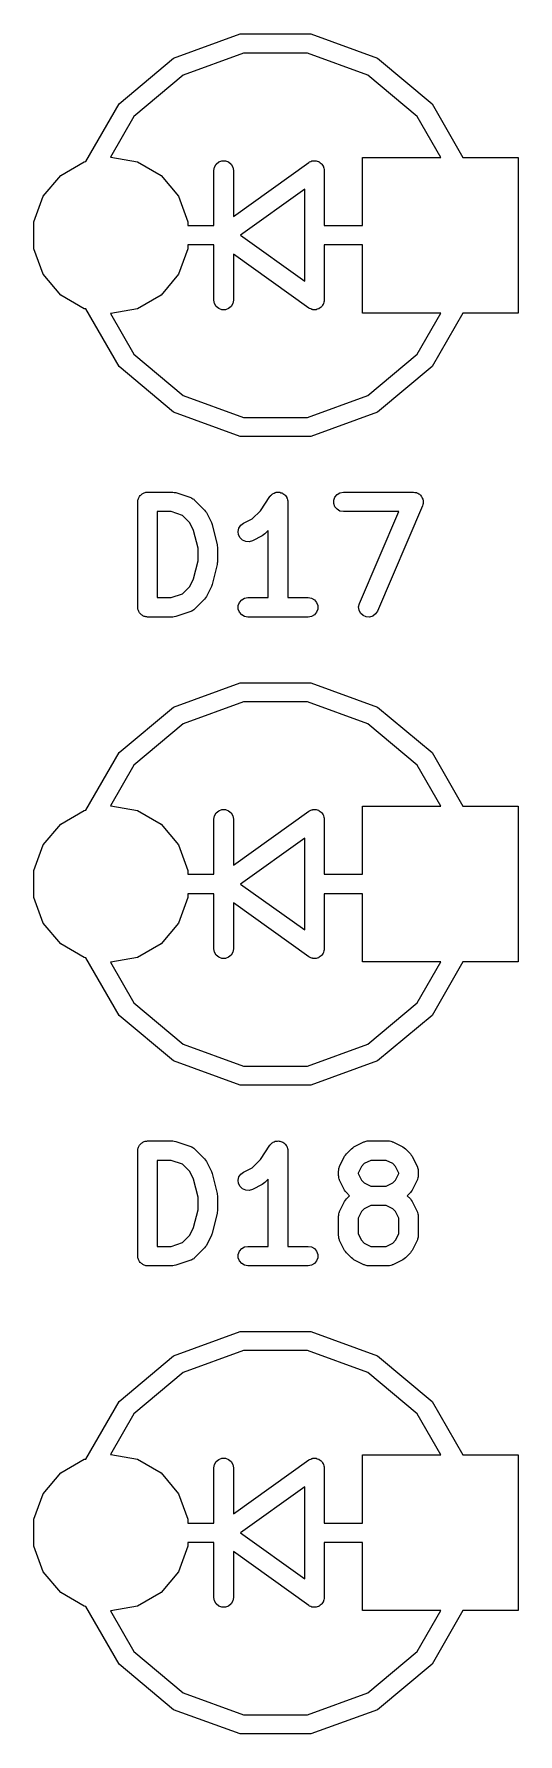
# Model space of a CAD drawing. Extents: x 59 to 126, y -132 to -24.
# Drawn here: x 103.14 to 106.87, y -37.55 to -24.45 of the extents above; entities that cross this region are included whole.
import ezdxf

# ---------------------------------------------------------------- set-up
doc = ezdxf.new("R2010")
doc.units = 0
doc.header["$MEASUREMENT"] = 0
doc.layers.add('BLACK', color=7, linetype='CONTINUOUS')

msp = doc.modelspace()

# ---------------------------------------------------------------- linework, layer by layer
at = {"layer": 'Black'}
for p, q in [((104.212, -24.636), (104.727, -24.4489)), ((104.727, -24.4489), (105.273, -24.4489)), ((105.273, -24.4489), (105.787, -24.636)), ((104.753, -24.5966), (104.287, -24.7659)), ((105.247, -24.5966), (104.753, -24.5966)), ((105.712, -24.7659), (105.247, -24.5966)), ((103.793, -24.9876), (104.212, -24.636)), ((105.787, -24.636), (106.207, -24.9876)), ((104.287, -24.7659), (103.908, -25.084)), ((106.092, -25.084), (105.712, -24.7659)), ((103.537, -25.4317), (103.793, -24.9876)), ((106.207, -24.9876), (106.445, -25.4)), ((103.908, -25.084), (103.727, -25.3982)), ((106.274, -25.4), (106.092, -25.084)), ((103.727, -25.3982), (103.73, -25.3977)), ((103.73, -25.3977), (103.936, -25.434)), ((105.67, -25.925), (105.67, -25.4)), ((105.67, -25.4), (106.274, -25.4)), ((106.445, -25.4), (106.87, -25.4)), ((106.87, -25.4), (106.87, -26.6)), ((103.208, -25.6989), (103.343, -25.5386)), ((103.343, -25.5386), (103.524, -25.434)), ((103.524, -25.434), (103.537, -25.4317)), ((103.936, -25.434), (104.117, -25.5386)), ((104.117, -25.5386), (104.252, -25.6989)), ((104.525, -25.5), (104.53, -25.4743)), ((104.525, -25.925), (104.525, -25.5)), ((104.53, -25.4743), (104.543, -25.4518)), ((104.543, -25.4518), (104.562, -25.435)), ((104.562, -25.435), (104.587, -25.4261)), ((104.587, -25.4261), (104.613, -25.4261)), ((104.613, -25.4261), (104.637, -25.435)), ((104.637, -25.435), (104.657, -25.4518)), ((104.657, -25.4518), (104.67, -25.4743)), ((104.67, -25.4743), (104.675, -25.5)), ((104.675, -25.8543), (105.256, -25.439)), ((104.675, -25.5), (104.675, -25.8543)), ((105.256, -25.439), (105.26, -25.4374)), ((105.26, -25.4374), (105.262, -25.435)), ((105.262, -25.435), (105.271, -25.4318)), ((105.271, -25.4318), (105.28, -25.4277)), ((105.28, -25.4277), (105.284, -25.4274)), ((105.284, -25.4274), (105.287, -25.4261)), ((105.287, -25.4261), (105.296, -25.4261)), ((105.296, -25.4261), (105.306, -25.4252)), ((105.306, -25.4252), (105.309, -25.4261)), ((105.309, -25.4261), (105.313, -25.4261)), ((105.313, -25.4261), (105.322, -25.4294)), ((105.322, -25.4294), (105.331, -25.4317)), ((105.331, -25.4317), (105.334, -25.4338)), ((105.334, -25.4338), (105.337, -25.435)), ((105.337, -25.435), (105.345, -25.4411)), ((105.345, -25.4411), (105.353, -25.4465)), ((105.353, -25.4465), (105.355, -25.4494)), ((105.355, -25.4494), (105.357, -25.4518)), ((105.357, -25.4518), (105.362, -25.46)), ((105.362, -25.46), (105.368, -25.4677)), ((105.368, -25.4677), (105.369, -25.4712)), ((105.369, -25.4712), (105.37, -25.4743)), ((105.37, -25.4743), (105.372, -25.4837)), ((105.372, -25.4837), (105.375, -25.4928)), ((105.375, -25.4928), (105.374, -25.4964)), ((105.374, -25.4964), (105.375, -25.5)), ((105.375, -25.5), (105.375, -25.925)), ((105.225, -25.6457), (104.729, -26)), ((105.225, -26.3543), (105.225, -25.6457)), ((103.137, -25.8954), (103.208, -25.6989)), ((104.252, -25.6989), (104.323, -25.8954)), ((103.137, -26.1046), (103.137, -25.8954)), ((104.323, -25.8954), (104.323, -25.925)), ((104.323, -25.925), (104.525, -25.925)), ((105.375, -25.925), (105.67, -25.925)), ((104.729, -26), (105.225, -26.3543)), ((103.208, -26.3011), (103.137, -26.1046)), ((104.323, -26.1046), (104.252, -26.3011)), ((104.323, -26.075), (104.323, -26.1046)), ((104.525, -26.075), (104.323, -26.075)), ((104.525, -26.5), (104.525, -26.075)), ((105.256, -26.561), (104.675, -26.1457)), ((104.675, -26.1457), (104.675, -26.5)), ((105.67, -26.075), (105.375, -26.075)), ((105.375, -26.075), (105.375, -26.5)), ((105.67, -26.6), (105.67, -26.075)), ((103.343, -26.4614), (103.208, -26.3011)), ((104.252, -26.3011), (104.117, -26.4614)), ((103.524, -26.566), (103.343, -26.4614)), ((104.117, -26.4614), (103.936, -26.566)), ((103.537, -26.5683), (103.524, -26.566)), ((103.793, -27.0124), (103.537, -26.5683)), ((103.936, -26.566), (103.73, -26.6023)), ((104.53, -26.5257), (104.525, -26.5)), ((104.543, -26.5482), (104.53, -26.5257)), ((104.562, -26.565), (104.543, -26.5482)), ((104.587, -26.5739), (104.562, -26.565)), ((104.613, -26.5739), (104.587, -26.5739)), ((104.637, -26.565), (104.613, -26.5739)), ((104.657, -26.5482), (104.637, -26.565)), ((104.67, -26.5257), (104.657, -26.5482)), ((104.675, -26.5), (104.67, -26.5257)), ((105.26, -26.5626), (105.256, -26.561)), ((105.262, -26.565), (105.26, -26.5626)), ((105.271, -26.5682), (105.262, -26.565)), ((105.28, -26.5723), (105.271, -26.5682)), ((105.284, -26.5726), (105.28, -26.5723)), ((105.287, -26.5739), (105.284, -26.5726)), ((105.296, -26.5739), (105.287, -26.5739)), ((105.306, -26.5748), (105.296, -26.5739)), ((105.309, -26.5739), (105.306, -26.5748)), ((105.313, -26.5739), (105.309, -26.5739)), ((105.322, -26.5706), (105.313, -26.5739)), ((105.331, -26.5683), (105.322, -26.5706)), ((105.334, -26.5662), (105.331, -26.5683)), ((105.337, -26.565), (105.334, -26.5662)), ((105.345, -26.5589), (105.337, -26.565)), ((105.353, -26.5535), (105.345, -26.5589)), ((105.355, -26.5506), (105.353, -26.5535)), ((105.357, -26.5482), (105.355, -26.5506)), ((105.362, -26.54), (105.357, -26.5482)), ((105.368, -26.5323), (105.362, -26.54)), ((105.369, -26.5288), (105.368, -26.5323)), ((105.37, -26.5257), (105.369, -26.5288)), ((105.372, -26.5163), (105.37, -26.5257)), ((105.375, -26.5072), (105.372, -26.5163)), ((105.375, -26.5), (105.374, -26.5036)), ((105.374, -26.5036), (105.375, -26.5072)), ((103.73, -26.6023), (103.727, -26.6018)), ((103.727, -26.6018), (103.908, -26.916)), ((106.274, -26.6), (105.67, -26.6)), ((106.092, -26.916), (106.274, -26.6)), ((106.445, -26.6), (106.207, -27.0124)), ((106.87, -26.6), (106.445, -26.6)), ((103.908, -26.916), (104.287, -27.2341)), ((105.712, -27.2341), (106.092, -26.916)), ((104.212, -27.364), (103.793, -27.0124)), ((106.207, -27.0124), (105.787, -27.364)), ((104.287, -27.2341), (104.753, -27.4034)), ((105.247, -27.4034), (105.712, -27.2341)), ((104.727, -27.5511), (104.212, -27.364)), ((105.787, -27.364), (105.273, -27.5511)), ((104.753, -27.4034), (105.247, -27.4034)), ((105.273, -27.5511), (104.727, -27.5511)), ((103.939, -28.0419), (103.941, -28.0357)), ((103.941, -28.0357), (103.943, -28.0292)), ((103.943, -28.0292), (103.946, -28.0236)), ((103.946, -28.0236), (103.948, -28.0174)), ((103.948, -28.0174), (103.952, -28.0124)), ((103.952, -28.0124), (103.956, -28.0067)), ((103.956, -28.0067), (103.961, -28.0025)), ((103.961, -28.0025), (103.965, -27.9974)), ((103.965, -27.9974), (103.971, -27.9942)), ((103.971, -27.9942), (103.976, -27.9899)), ((103.976, -27.9899), (103.982, -27.9877)), ((103.982, -27.9877), (103.987, -27.9844)), ((103.987, -27.9844), (103.994, -27.9833)), ((103.994, -27.9833), (104, -27.981)), ((104, -27.981), (104.007, -27.981)), ((104.007, -27.981), (104.013, -27.9799)), ((104.013, -27.9799), (104.207, -27.9799)), ((104.207, -27.9799), (104.218, -27.982)), ((104.218, -27.982), (104.23, -27.9837)), ((104.23, -27.9837), (104.346, -28.0224)), ((104.346, -28.0224), (104.35, -28.0245)), ((104.35, -28.0245), (104.354, -28.0256)), ((104.354, -28.0256), (104.362, -28.0307)), ((104.362, -28.0307), (104.369, -28.0349)), ((104.369, -28.0349), (104.372, -28.0381)), ((104.372, -28.0381), (104.376, -28.0406)), ((104.884, -28.1232), (104.957, -28.0133)), ((104.957, -28.0133), (104.96, -28.0103)), ((104.96, -28.0103), (104.962, -28.0067)), ((104.962, -28.0067), (104.969, -28.0009)), ((104.969, -28.0009), (104.975, -27.9945)), ((104.975, -27.9945), (104.979, -27.9926)), ((104.979, -27.9926), (104.982, -27.9899)), ((104.982, -27.9899), (104.99, -27.9869)), ((104.99, -27.9869), (104.998, -27.9829)), ((104.998, -27.9829), (105.002, -27.9825)), ((105.002, -27.9825), (105.006, -27.981)), ((105.006, -27.981), (105.015, -27.981)), ((105.015, -27.981), (105.024, -27.98)), ((105.024, -27.98), (105.028, -27.981)), ((105.028, -27.981), (105.032, -27.981)), ((105.032, -27.981), (105.041, -27.9841)), ((105.041, -27.9841), (105.049, -27.9862)), ((105.049, -27.9862), (105.053, -27.9885)), ((105.053, -27.9885), (105.057, -27.9899)), ((105.057, -27.9899), (105.064, -27.9957)), ((105.064, -27.9957), (105.071, -28.0007)), ((105.071, -28.0007), (105.074, -28.004)), ((105.074, -28.004), (105.077, -28.0067)), ((105.077, -28.0067), (105.081, -28.0144)), ((105.081, -28.0144), (105.087, -28.0217)), ((105.087, -28.0217), (105.088, -28.0256)), ((105.088, -28.0256), (105.09, -28.0292)), ((105.09, -28.0292), (105.091, -28.0381)), ((105.091, -28.0381), (105.094, -28.0467)), ((105.449, -28.0419), (105.458, -28.0174)), ((105.458, -28.0174), (105.474, -27.9974)), ((105.474, -27.9974), (105.497, -27.9844)), ((105.497, -27.9844), (105.523, -27.9799)), ((105.523, -27.9799), (106.064, -27.9799)), ((106.064, -27.9799), (106.073, -27.9814)), ((106.073, -27.9814), (106.082, -27.9819)), ((106.082, -27.9819), (106.086, -27.9836)), ((106.086, -27.9836), (106.09, -27.9844)), ((106.09, -27.9844), (106.098, -27.9887)), ((106.098, -27.9887), (106.105, -27.9921)), ((106.105, -27.9921), (106.109, -27.9952)), ((106.109, -27.9952), (106.113, -27.9974)), ((106.113, -27.9974), (106.118, -28.0041)), ((106.118, -28.0041), (106.124, -28.01)), ((106.124, -28.01), (106.126, -28.014)), ((106.126, -28.014), (106.129, -28.0174)), ((106.129, -28.0174), (106.132, -28.0255)), ((106.132, -28.0255), (106.136, -28.0332)), ((106.136, -28.0332), (106.137, -28.0377)), ((106.137, -28.0377), (106.138, -28.0419)), ((103.938, -28.0549), (103.939, -28.0484)), ((103.938, -28.8677), (103.938, -28.0549)), ((103.939, -28.0484), (103.939, -28.0419)), ((104.088, -28.1299), (104.088, -28.7927)), ((104.194, -28.1299), (104.088, -28.1299)), ((104.282, -28.1592), (104.194, -28.1299)), ((104.338, -28.2154), (104.282, -28.1592)), ((104.376, -28.0406), (104.453, -28.118)), ((104.453, -28.118), (104.46, -28.1278)), ((104.46, -28.1278), (104.467, -28.1375)), ((104.467, -28.1375), (104.506, -28.2149)), ((104.82, -28.1868), (104.884, -28.1232)), ((105.094, -28.0467), (105.094, -28.0508)), ((105.094, -28.0508), (105.094, -28.0549)), ((105.094, -28.0549), (105.094, -28.7927)), ((105.449, -28.0679), (105.449, -28.0419)), ((105.458, -28.0924), (105.449, -28.0679)), ((105.474, -28.1123), (105.458, -28.0924)), ((105.497, -28.1254), (105.474, -28.1123)), ((105.523, -28.1299), (105.497, -28.1254)), ((105.951, -28.1299), (105.523, -28.1299)), ((105.647, -28.8382), (105.951, -28.1299)), ((106.133, -28.0844), (105.785, -28.8972)), ((106.135, -28.076), (106.133, -28.0844)), ((106.138, -28.0679), (106.135, -28.076)), ((106.138, -28.0419), (106.138, -28.0505)), ((106.138, -28.0505), (106.139, -28.0591)), ((106.139, -28.0591), (106.138, -28.0634)), ((106.138, -28.0634), (106.138, -28.0679)), ((104.368, -28.2746), (104.338, -28.2154)), ((104.402, -28.4125), (104.368, -28.2746)), ((104.506, -28.2149), (104.508, -28.2227)), ((104.508, -28.2227), (104.512, -28.2302)), ((104.512, -28.2302), (104.55, -28.385)), ((104.712, -28.2826), (104.718, -28.2573)), ((104.715, -28.3085), (104.712, -28.2826)), ((104.718, -28.2573), (104.733, -28.2356)), ((104.733, -28.2356), (104.754, -28.22)), ((104.754, -28.22), (104.82, -28.1868)), ((104.944, -28.2747), (104.918, -28.3015)), ((104.944, -28.7927), (104.944, -28.2747)), ((104.402, -28.5101), (104.402, -28.4125)), ((104.55, -28.385), (104.551, -28.3942)), ((104.551, -28.3942), (104.552, -28.4032)), ((104.552, -28.4032), (104.552, -28.5194)), ((104.727, -28.3318), (104.715, -28.3085)), ((104.746, -28.3497), (104.727, -28.3318)), ((104.77, -28.3601), (104.746, -28.3497)), ((104.796, -28.3616), (104.77, -28.3601)), ((104.821, -28.3542), (104.796, -28.3616)), ((104.898, -28.3155), (104.821, -28.3542)), ((104.908, -28.3083), (104.898, -28.3155)), ((104.918, -28.3015), (104.908, -28.3083)), ((104.368, -28.648), (104.402, -28.5101)), ((104.55, -28.5375), (104.512, -28.6924)), ((104.551, -28.5284), (104.55, -28.5375)), ((104.552, -28.5194), (104.551, -28.5284)), ((104.338, -28.7072), (104.368, -28.648)), ((104.512, -28.6924), (104.508, -28.6999)), ((104.088, -28.7927), (104.194, -28.7927)), ((104.194, -28.7927), (104.282, -28.7634)), ((104.282, -28.7634), (104.338, -28.7072)), ((104.453, -28.8046), (104.376, -28.882)), ((104.46, -28.7948), (104.453, -28.8046)), ((104.467, -28.7851), (104.46, -28.7948)), ((104.506, -28.7077), (104.467, -28.7851)), ((104.508, -28.6999), (104.506, -28.7077)), ((104.722, -28.8302), (104.739, -28.8102)), ((104.739, -28.8102), (104.761, -28.7972)), ((104.761, -28.7972), (104.787, -28.7927)), ((104.787, -28.7927), (104.944, -28.7927)), ((105.094, -28.7927), (105.252, -28.7927)), ((105.252, -28.7927), (105.277, -28.7972)), ((105.277, -28.7972), (105.3, -28.8102)), ((105.3, -28.8102), (105.317, -28.8302)), ((103.939, -28.8742), (103.938, -28.8677)), ((103.939, -28.8807), (103.939, -28.8742)), ((103.941, -28.8869), (103.939, -28.8807)), ((103.943, -28.8933), (103.941, -28.8869)), ((103.946, -28.899), (103.943, -28.8933)), ((103.948, -28.9052), (103.946, -28.899)), ((103.952, -28.9102), (103.948, -28.9052)), ((103.956, -28.9159), (103.952, -28.9102)), ((103.961, -28.9201), (103.956, -28.9159)), ((103.965, -28.9251), (103.961, -28.9201)), ((103.971, -28.9284), (103.965, -28.9251)), ((103.976, -28.9326), (103.971, -28.9284)), ((103.982, -28.9349), (103.976, -28.9326)), ((103.987, -28.9382), (103.982, -28.9349)), ((103.994, -28.9393), (103.987, -28.9382)), ((104, -28.9416), (103.994, -28.9393)), ((104.007, -28.9416), (104, -28.9416)), ((104.013, -28.9427), (104.007, -28.9416)), ((104.207, -28.9427), (104.013, -28.9427)), ((104.218, -28.9406), (104.207, -28.9427)), ((104.23, -28.9388), (104.218, -28.9406)), ((104.346, -28.9001), (104.23, -28.9388)), ((104.35, -28.8981), (104.346, -28.9001)), ((104.354, -28.897), (104.35, -28.8981)), ((104.362, -28.8919), (104.354, -28.897)), ((104.369, -28.8877), (104.362, -28.8919)), ((104.372, -28.8845), (104.369, -28.8877)), ((104.376, -28.882), (104.372, -28.8845)), ((104.713, -28.8547), (104.722, -28.8302)), ((104.713, -28.8807), (104.713, -28.8547)), ((104.722, -28.9052), (104.713, -28.8807)), ((104.739, -28.9251), (104.722, -28.9052)), ((104.761, -28.9382), (104.739, -28.9251)), ((104.787, -28.9427), (104.761, -28.9382)), ((105.252, -28.9427), (104.787, -28.9427)), ((105.277, -28.9382), (105.252, -28.9427)), ((105.3, -28.9251), (105.277, -28.9382)), ((105.317, -28.9052), (105.3, -28.9251)), ((105.317, -28.8302), (105.325, -28.8547)), ((105.325, -28.8807), (105.317, -28.9052)), ((105.325, -28.8547), (105.325, -28.8807)), ((105.641, -28.8635), (105.647, -28.8382)), ((105.644, -28.8894), (105.641, -28.8635)), ((105.656, -28.9126), (105.644, -28.8894)), ((105.675, -28.9305), (105.656, -28.9126)), ((105.699, -28.9407), (105.675, -28.9305)), ((105.725, -28.9422), (105.699, -28.9407)), ((105.75, -28.9346), (105.725, -28.9422)), ((105.771, -28.919), (105.75, -28.9346)), ((105.785, -28.8972), (105.771, -28.919)), ((104.212, -29.636), (104.727, -29.4489)), ((104.727, -29.4489), (105.273, -29.4489)), ((105.273, -29.4489), (105.787, -29.636)), ((104.753, -29.5966), (104.287, -29.7659)), ((105.247, -29.5966), (104.753, -29.5966)), ((105.712, -29.7659), (105.247, -29.5966)), ((103.793, -29.9876), (104.212, -29.636)), ((105.787, -29.636), (106.207, -29.9876)), ((104.287, -29.7659), (103.908, -30.084)), ((106.092, -30.084), (105.712, -29.7659)), ((103.537, -30.4317), (103.793, -29.9876)), ((106.207, -29.9876), (106.445, -30.4)), ((103.908, -30.084), (103.727, -30.3982)), ((106.274, -30.4), (106.092, -30.084)), ((103.343, -30.5386), (103.524, -30.434)), ((103.524, -30.434), (103.537, -30.4317)), ((103.727, -30.3982), (103.73, -30.3977)), ((103.73, -30.3977), (103.936, -30.434)), ((103.936, -30.434), (104.117, -30.5386)), ((104.525, -30.5), (104.53, -30.4743)), ((104.525, -30.925), (104.525, -30.5)), ((104.53, -30.4743), (104.543, -30.4518)), ((104.543, -30.4518), (104.562, -30.435)), ((104.562, -30.435), (104.587, -30.4261)), ((104.587, -30.4261), (104.613, -30.4261)), ((104.613, -30.4261), (104.637, -30.435)), ((104.637, -30.435), (104.657, -30.4518)), ((104.657, -30.4518), (104.67, -30.4743)), ((104.67, -30.4743), (104.675, -30.5)), ((104.675, -30.8543), (105.256, -30.439)), ((104.675, -30.5), (104.675, -30.8543)), ((105.256, -30.439), (105.26, -30.4374)), ((105.26, -30.4374), (105.262, -30.435)), ((105.262, -30.435), (105.271, -30.4318)), ((105.271, -30.4318), (105.28, -30.4277)), ((105.28, -30.4277), (105.284, -30.4274)), ((105.284, -30.4274), (105.287, -30.4261)), ((105.287, -30.4261), (105.296, -30.4261)), ((105.296, -30.4261), (105.306, -30.4252)), ((105.306, -30.4252), (105.309, -30.4261)), ((105.309, -30.4261), (105.313, -30.4261)), ((105.313, -30.4261), (105.322, -30.4294)), ((105.322, -30.4294), (105.331, -30.4317)), ((105.331, -30.4317), (105.334, -30.4338)), ((105.334, -30.4338), (105.337, -30.435)), ((105.337, -30.435), (105.345, -30.4411)), ((105.345, -30.4411), (105.353, -30.4465)), ((105.353, -30.4465), (105.355, -30.4494)), ((105.355, -30.4494), (105.357, -30.4518)), ((105.357, -30.4518), (105.362, -30.46)), ((105.362, -30.46), (105.368, -30.4677)), ((105.368, -30.4677), (105.369, -30.4712)), ((105.369, -30.4712), (105.37, -30.4743)), ((105.37, -30.4743), (105.372, -30.4837)), ((105.372, -30.4837), (105.375, -30.4928)), ((105.375, -30.4928), (105.374, -30.4964)), ((105.374, -30.4964), (105.375, -30.5)), ((105.375, -30.5), (105.375, -30.925)), ((105.67, -30.925), (105.67, -30.4)), ((105.67, -30.4), (106.274, -30.4)), ((106.445, -30.4), (106.87, -30.4)), ((106.87, -30.4), (106.87, -31.6)), ((103.208, -30.6989), (103.343, -30.5386)), ((104.117, -30.5386), (104.252, -30.6989)), ((105.225, -30.6457), (104.729, -31)), ((105.225, -31.3543), (105.225, -30.6457)), ((103.137, -30.8954), (103.208, -30.6989)), ((104.252, -30.6989), (104.323, -30.8954)), ((103.137, -31.1046), (103.137, -30.8954)), ((104.323, -30.8954), (104.323, -30.925)), ((104.323, -30.925), (104.525, -30.925)), ((104.729, -31), (105.225, -31.3543)), ((105.375, -30.925), (105.67, -30.925)), ((103.208, -31.3011), (103.137, -31.1046)), ((104.323, -31.1046), (104.252, -31.3011)), ((104.323, -31.075), (104.323, -31.1046)), ((104.525, -31.075), (104.323, -31.075)), ((104.525, -31.5), (104.525, -31.075)), ((105.256, -31.561), (104.675, -31.1457)), ((104.675, -31.1457), (104.675, -31.5)), ((105.67, -31.075), (105.375, -31.075)), ((105.375, -31.075), (105.375, -31.5)), ((105.67, -31.6), (105.67, -31.075)), ((103.343, -31.4614), (103.208, -31.3011)), ((104.252, -31.3011), (104.117, -31.4614)), ((103.524, -31.566), (103.343, -31.4614)), ((103.537, -31.5683), (103.524, -31.566)), ((103.793, -32.0124), (103.537, -31.5683)), ((103.936, -31.566), (103.73, -31.6023)), ((104.117, -31.4614), (103.936, -31.566)), ((104.53, -31.5257), (104.525, -31.5)), ((104.543, -31.5482), (104.53, -31.5257)), ((104.562, -31.565), (104.543, -31.5482)), ((104.587, -31.5739), (104.562, -31.565)), ((104.613, -31.5739), (104.587, -31.5739)), ((104.637, -31.565), (104.613, -31.5739)), ((104.657, -31.5482), (104.637, -31.565)), ((104.67, -31.5257), (104.657, -31.5482)), ((104.675, -31.5), (104.67, -31.5257)), ((105.26, -31.5626), (105.256, -31.561)), ((105.262, -31.565), (105.26, -31.5626)), ((105.271, -31.5682), (105.262, -31.565)), ((105.28, -31.5723), (105.271, -31.5682)), ((105.284, -31.5726), (105.28, -31.5723)), ((105.287, -31.5739), (105.284, -31.5726)), ((105.296, -31.5739), (105.287, -31.5739)), ((105.306, -31.5748), (105.296, -31.5739)), ((105.309, -31.5739), (105.306, -31.5748)), ((105.313, -31.5739), (105.309, -31.5739)), ((105.322, -31.5706), (105.313, -31.5739)), ((105.331, -31.5683), (105.322, -31.5706)), ((105.334, -31.5662), (105.331, -31.5683)), ((105.337, -31.565), (105.334, -31.5662)), ((105.345, -31.5589), (105.337, -31.565)), ((105.353, -31.5535), (105.345, -31.5589)), ((105.355, -31.5506), (105.353, -31.5535)), ((105.357, -31.5482), (105.355, -31.5506)), ((105.362, -31.54), (105.357, -31.5482)), ((105.368, -31.5323), (105.362, -31.54)), ((105.369, -31.5288), (105.368, -31.5323)), ((105.37, -31.5257), (105.369, -31.5288)), ((105.372, -31.5163), (105.37, -31.5257)), ((105.375, -31.5072), (105.372, -31.5163)), ((105.375, -31.5), (105.374, -31.5036)), ((105.374, -31.5036), (105.375, -31.5072)), ((103.73, -31.6023), (103.727, -31.6018)), ((103.727, -31.6018), (103.908, -31.916)), ((106.274, -31.6), (105.67, -31.6)), ((106.092, -31.916), (106.274, -31.6)), ((106.445, -31.6), (106.207, -32.0124)), ((106.87, -31.6), (106.445, -31.6)), ((103.908, -31.916), (104.287, -32.2341)), ((105.712, -32.2341), (106.092, -31.916)), ((104.212, -32.364), (103.793, -32.0124)), ((106.207, -32.0124), (105.787, -32.364)), ((104.287, -32.2341), (104.753, -32.4034)), ((105.247, -32.4034), (105.712, -32.2341)), ((104.727, -32.5511), (104.212, -32.364)), ((104.753, -32.4034), (105.247, -32.4034)), ((105.787, -32.364), (105.273, -32.5511)), ((105.273, -32.5511), (104.727, -32.5511)), ((103.946, -33.0236), (103.948, -33.0174)), ((103.948, -33.0174), (103.952, -33.0124)), ((103.952, -33.0124), (103.956, -33.0067)), ((103.956, -33.0067), (103.961, -33.0025)), ((103.961, -33.0025), (103.965, -32.9974)), ((103.965, -32.9974), (103.971, -32.9942)), ((103.971, -32.9942), (103.976, -32.9899)), ((103.976, -32.9899), (103.982, -32.9877)), ((103.982, -32.9877), (103.987, -32.9844)), ((103.987, -32.9844), (103.994, -32.9833)), ((103.994, -32.9833), (104, -32.981)), ((104, -32.981), (104.007, -32.981)), ((104.007, -32.981), (104.013, -32.9799)), ((104.013, -32.9799), (104.207, -32.9799)), ((104.207, -32.9799), (104.218, -32.982)), ((104.218, -32.982), (104.23, -32.9837)), ((104.23, -32.9837), (104.346, -33.0224)), ((104.884, -33.1232), (104.957, -33.0133)), ((104.957, -33.0133), (104.96, -33.0103)), ((104.96, -33.0103), (104.962, -33.0067)), ((104.962, -33.0067), (104.969, -33.0009)), ((104.969, -33.0009), (104.975, -32.9945)), ((104.975, -32.9945), (104.979, -32.9926)), ((104.979, -32.9926), (104.982, -32.9899)), ((104.982, -32.9899), (104.99, -32.9869)), ((104.99, -32.9869), (104.998, -32.9829)), ((104.998, -32.9829), (105.002, -32.9825)), ((105.002, -32.9825), (105.006, -32.981)), ((105.006, -32.981), (105.015, -32.981)), ((105.015, -32.981), (105.024, -32.98)), ((105.024, -32.98), (105.028, -32.981)), ((105.028, -32.981), (105.032, -32.981)), ((105.032, -32.981), (105.041, -32.9841)), ((105.041, -32.9841), (105.049, -32.9862)), ((105.049, -32.9862), (105.053, -32.9885)), ((105.053, -32.9885), (105.057, -32.9899)), ((105.057, -32.9899), (105.064, -32.9957)), ((105.064, -32.9957), (105.071, -33.0007)), ((105.071, -33.0007), (105.074, -33.004)), ((105.074, -33.004), (105.077, -33.0067)), ((105.077, -33.0067), (105.081, -33.0144)), ((105.081, -33.0144), (105.087, -33.0217)), ((105.605, -33.0265), (105.682, -32.9878)), ((105.682, -32.9878), (105.687, -32.9866)), ((105.687, -32.9866), (105.69, -32.9844)), ((105.69, -32.9844), (105.699, -32.9829)), ((105.699, -32.9829), (105.707, -32.9804)), ((105.707, -32.9804), (105.712, -32.9806)), ((105.712, -32.9806), (105.716, -32.9799)), ((105.716, -32.9799), (105.871, -32.9799)), ((105.871, -32.9799), (105.875, -32.9806)), ((105.875, -32.9806), (105.879, -32.9804)), ((105.879, -32.9804), (105.888, -32.9829)), ((105.888, -32.9829), (105.897, -32.9844)), ((105.897, -32.9844), (105.9, -32.9866)), ((105.9, -32.9866), (105.904, -32.9878)), ((105.904, -32.9878), (105.982, -33.0265)), ((103.938, -33.0549), (103.939, -33.0484)), ((103.938, -33.8677), (103.938, -33.0549)), ((103.939, -33.0419), (103.941, -33.0357)), ((103.939, -33.0484), (103.939, -33.0419)), ((103.941, -33.0357), (103.943, -33.0292)), ((103.943, -33.0292), (103.946, -33.0236)), ((104.088, -33.1299), (104.088, -33.7927)), ((104.194, -33.1299), (104.088, -33.1299)), ((104.282, -33.1592), (104.194, -33.1299)), ((104.346, -33.0224), (104.35, -33.0245)), ((104.35, -33.0245), (104.354, -33.0256)), ((104.354, -33.0256), (104.362, -33.0307)), ((104.362, -33.0307), (104.369, -33.0349)), ((104.369, -33.0349), (104.372, -33.0381)), ((104.372, -33.0381), (104.376, -33.0406)), ((104.376, -33.0406), (104.453, -33.118)), ((104.453, -33.118), (104.46, -33.1278)), ((104.46, -33.1278), (104.467, -33.1375)), ((104.467, -33.1375), (104.506, -33.2149)), ((104.82, -33.1868), (104.884, -33.1232)), ((105.087, -33.0217), (105.088, -33.0256)), ((105.088, -33.0256), (105.09, -33.0292)), ((105.09, -33.0292), (105.091, -33.0381)), ((105.091, -33.0381), (105.094, -33.0467)), ((105.094, -33.0467), (105.094, -33.0508)), ((105.094, -33.0508), (105.094, -33.0549)), ((105.094, -33.0549), (105.094, -33.7927)), ((105.494, -33.1762), (105.533, -33.0988)), ((105.533, -33.0988), (105.54, -33.0891)), ((105.54, -33.0891), (105.547, -33.0793)), ((105.547, -33.0793), (105.586, -33.0406)), ((105.586, -33.0406), (105.595, -33.0337)), ((105.595, -33.0337), (105.605, -33.0265)), ((105.734, -33.1299), (105.683, -33.1552)), ((105.853, -33.1299), (105.734, -33.1299)), ((105.904, -33.1552), (105.853, -33.1299)), ((105.982, -33.0265), (105.991, -33.0337)), ((105.991, -33.0337), (106.001, -33.0406)), ((106.001, -33.0406), (106.04, -33.0793)), ((106.04, -33.0793), (106.047, -33.0891)), ((106.047, -33.0891), (106.054, -33.0988)), ((106.054, -33.0988), (106.093, -33.1762)), ((104.338, -33.2154), (104.282, -33.1592)), ((104.368, -33.2746), (104.338, -33.2154)), ((104.402, -33.4125), (104.368, -33.2746)), ((104.506, -33.2149), (104.508, -33.2227)), ((104.508, -33.2227), (104.512, -33.2302)), ((104.512, -33.2302), (104.55, -33.385)), ((104.712, -33.2826), (104.718, -33.2573)), ((104.718, -33.2573), (104.733, -33.2356)), ((104.733, -33.2356), (104.754, -33.22)), ((104.754, -33.22), (104.82, -33.1868)), ((104.944, -33.2747), (104.918, -33.3015)), ((104.944, -33.7927), (104.944, -33.2747)), ((105.486, -33.2097), (105.487, -33.2055)), ((105.486, -33.2484), (105.486, -33.2097)), ((105.487, -33.2527), (105.486, -33.2484)), ((105.487, -33.2011), (105.489, -33.1927)), ((105.487, -33.2055), (105.487, -33.2011)), ((105.487, -33.257), (105.487, -33.2527)), ((105.489, -33.2654), (105.487, -33.257)), ((105.489, -33.1927), (105.491, -33.1841)), ((105.491, -33.2741), (105.489, -33.2654)), ((105.491, -33.1841), (105.493, -33.1803)), ((105.493, -33.2778), (105.491, -33.2741)), ((105.493, -33.1803), (105.494, -33.1762)), ((105.494, -33.282), (105.493, -33.2778)), ((105.662, -33.1767), (105.636, -33.2274)), ((105.636, -33.2274), (105.636, -33.2307)), ((105.636, -33.2307), (105.662, -33.2814)), ((105.683, -33.1552), (105.662, -33.1767)), ((105.925, -33.1767), (105.904, -33.1552)), ((105.951, -33.2274), (105.925, -33.1767)), ((105.925, -33.2814), (105.951, -33.2307)), ((105.951, -33.2307), (105.951, -33.2274)), ((106.093, -33.1762), (106.094, -33.1803)), ((106.094, -33.2778), (106.093, -33.282)), ((106.094, -33.1803), (106.096, -33.1841)), ((106.096, -33.2741), (106.094, -33.2778)), ((106.096, -33.1841), (106.098, -33.1927)), ((106.098, -33.2654), (106.096, -33.2741)), ((106.098, -33.1927), (106.1, -33.2011)), ((106.1, -33.257), (106.098, -33.2654)), ((106.1, -33.2011), (106.1, -33.2055)), ((106.1, -33.2055), (106.101, -33.2097)), ((106.101, -33.2484), (106.1, -33.2527)), ((106.1, -33.2527), (106.1, -33.257)), ((106.101, -33.2097), (106.101, -33.2484)), ((104.55, -33.385), (104.551, -33.3942)), ((104.551, -33.3942), (104.552, -33.4032)), ((104.552, -33.4032), (104.552, -33.5194)), ((104.715, -33.3085), (104.712, -33.2826)), ((104.727, -33.3318), (104.715, -33.3085)), ((104.746, -33.3497), (104.727, -33.3318)), ((104.77, -33.3601), (104.746, -33.3497)), ((104.796, -33.3616), (104.77, -33.3601)), ((104.821, -33.3542), (104.796, -33.3616)), ((104.898, -33.3155), (104.821, -33.3542)), ((104.908, -33.3083), (104.898, -33.3155)), ((104.918, -33.3015), (104.908, -33.3083)), ((105.533, -33.3594), (105.494, -33.282)), ((105.54, -33.369), (105.533, -33.3594)), ((105.547, -33.3789), (105.54, -33.369)), ((105.571, -33.4032), (105.547, -33.3789)), ((105.547, -33.4276), (105.571, -33.4032)), ((105.662, -33.2814), (105.683, -33.3029)), ((105.683, -33.3029), (105.734, -33.3282)), ((105.734, -33.3282), (105.853, -33.3282)), ((105.853, -33.3282), (105.904, -33.3029)), ((105.904, -33.3029), (105.925, -33.2814)), ((106.04, -33.3789), (106.016, -33.4032)), ((106.016, -33.4032), (106.04, -33.4276)), ((106.047, -33.369), (106.04, -33.3789)), ((106.054, -33.3594), (106.047, -33.369)), ((106.093, -33.282), (106.054, -33.3594)), ((104.368, -33.648), (104.402, -33.5101)), ((104.402, -33.5101), (104.402, -33.4125)), ((104.55, -33.5375), (104.512, -33.6924)), ((104.551, -33.5284), (104.55, -33.5375)), ((104.552, -33.5194), (104.551, -33.5284)), ((105.487, -33.5495), (105.489, -33.5411)), ((105.489, -33.5411), (105.491, -33.5324)), ((105.491, -33.5324), (105.493, -33.5287)), ((105.493, -33.5287), (105.494, -33.5245)), ((105.494, -33.5245), (105.533, -33.4471)), ((105.533, -33.4471), (105.54, -33.4374)), ((105.54, -33.4374), (105.547, -33.4276)), ((105.662, -33.5251), (105.636, -33.5758)), ((105.683, -33.5036), (105.662, -33.5251)), ((105.734, -33.4782), (105.683, -33.5036)), ((105.853, -33.4782), (105.734, -33.4782)), ((105.904, -33.5036), (105.853, -33.4782)), ((105.925, -33.5251), (105.904, -33.5036)), ((105.951, -33.5758), (105.925, -33.5251)), ((106.04, -33.4276), (106.047, -33.4375)), ((106.047, -33.4375), (106.054, -33.4471)), ((106.054, -33.4471), (106.093, -33.5245)), ((106.093, -33.5245), (106.094, -33.5287)), ((106.094, -33.5287), (106.096, -33.5324)), ((106.096, -33.5324), (106.098, -33.5411)), ((106.098, -33.5411), (106.1, -33.5495)), ((104.338, -33.7072), (104.368, -33.648)), ((105.486, -33.5581), (105.487, -33.5538)), ((105.486, -33.7129), (105.486, -33.5581)), ((105.487, -33.5538), (105.487, -33.5495)), ((105.636, -33.5758), (105.636, -33.6952)), ((105.951, -33.6952), (105.951, -33.5758)), ((106.1, -33.5495), (106.1, -33.5538)), ((106.1, -33.5538), (106.101, -33.5581)), ((106.101, -33.5581), (106.101, -33.7129)), ((104.088, -33.7927), (104.194, -33.7927)), ((104.194, -33.7927), (104.282, -33.7634)), ((104.282, -33.7634), (104.338, -33.7072)), ((104.46, -33.7948), (104.453, -33.8046)), ((104.467, -33.7851), (104.46, -33.7948)), ((104.506, -33.7077), (104.467, -33.7851)), ((104.508, -33.6999), (104.506, -33.7077)), ((104.512, -33.6924), (104.508, -33.6999)), ((104.739, -33.8102), (104.761, -33.7972)), ((104.761, -33.7972), (104.787, -33.7927)), ((104.787, -33.7927), (104.944, -33.7927)), ((105.094, -33.7927), (105.252, -33.7927)), ((105.252, -33.7927), (105.277, -33.7972)), ((105.277, -33.7972), (105.3, -33.8102)), ((105.487, -33.7171), (105.486, -33.7129)), ((105.487, -33.7214), (105.487, -33.7171)), ((105.489, -33.7299), (105.487, -33.7214)), ((105.491, -33.7385), (105.489, -33.7299)), ((105.493, -33.7423), (105.491, -33.7385)), ((105.494, -33.7464), (105.493, -33.7423)), ((105.533, -33.8238), (105.494, -33.7464)), ((105.636, -33.6952), (105.662, -33.7459)), ((105.662, -33.7459), (105.683, -33.7674)), ((105.683, -33.7674), (105.734, -33.7927)), ((105.734, -33.7927), (105.853, -33.7927)), ((105.853, -33.7927), (105.904, -33.7674)), ((105.904, -33.7674), (105.925, -33.7459)), ((105.925, -33.7459), (105.951, -33.6952)), ((106.093, -33.7464), (106.054, -33.8238)), ((106.094, -33.7423), (106.093, -33.7464)), ((106.096, -33.7385), (106.094, -33.7423)), ((106.098, -33.7299), (106.096, -33.7385)), ((106.1, -33.7214), (106.098, -33.7299)), ((106.101, -33.7129), (106.1, -33.7171)), ((106.1, -33.7171), (106.1, -33.7214)), ((103.939, -33.8742), (103.938, -33.8677)), ((103.939, -33.8807), (103.939, -33.8742)), ((103.941, -33.8869), (103.939, -33.8807)), ((103.943, -33.8933), (103.941, -33.8869)), ((103.946, -33.899), (103.943, -33.8933)), ((103.948, -33.9052), (103.946, -33.899)), ((103.952, -33.9102), (103.948, -33.9052)), ((103.956, -33.9159), (103.952, -33.9102)), ((103.961, -33.9201), (103.956, -33.9159)), ((103.965, -33.9251), (103.961, -33.9201)), ((103.971, -33.9284), (103.965, -33.9251)), ((103.976, -33.9326), (103.971, -33.9284)), ((103.982, -33.9349), (103.976, -33.9326)), ((104.346, -33.9001), (104.23, -33.9388)), ((104.35, -33.8981), (104.346, -33.9001)), ((104.354, -33.897), (104.35, -33.8981)), ((104.362, -33.8919), (104.354, -33.897)), ((104.369, -33.8877), (104.362, -33.8919)), ((104.372, -33.8845), (104.369, -33.8877)), ((104.376, -33.882), (104.372, -33.8845)), ((104.453, -33.8046), (104.376, -33.882)), ((104.713, -33.8547), (104.722, -33.8302)), ((104.713, -33.8807), (104.713, -33.8547)), ((104.722, -33.9052), (104.713, -33.8807)), ((104.722, -33.8302), (104.739, -33.8102)), ((104.739, -33.9251), (104.722, -33.9052)), ((104.761, -33.9382), (104.739, -33.9251)), ((105.3, -33.9251), (105.277, -33.9382)), ((105.3, -33.8102), (105.317, -33.8302)), ((105.317, -33.9052), (105.3, -33.9251)), ((105.317, -33.8302), (105.325, -33.8547)), ((105.325, -33.8807), (105.317, -33.9052)), ((105.325, -33.8547), (105.325, -33.8807)), ((105.54, -33.8335), (105.533, -33.8238)), ((105.547, -33.8433), (105.54, -33.8335)), ((105.586, -33.882), (105.547, -33.8433)), ((105.595, -33.8889), (105.586, -33.882)), ((105.605, -33.8961), (105.595, -33.8889)), ((105.682, -33.9348), (105.605, -33.8961)), ((105.982, -33.8961), (105.904, -33.9348)), ((105.991, -33.8889), (105.982, -33.8961)), ((106.001, -33.882), (105.991, -33.8889)), ((106.04, -33.8433), (106.001, -33.882)), ((106.047, -33.8335), (106.04, -33.8433)), ((106.054, -33.8238), (106.047, -33.8335)), ((103.987, -33.9382), (103.982, -33.9349)), ((103.994, -33.9393), (103.987, -33.9382)), ((104, -33.9416), (103.994, -33.9393)), ((104.007, -33.9416), (104, -33.9416)), ((104.013, -33.9427), (104.007, -33.9416)), ((104.207, -33.9427), (104.013, -33.9427)), ((104.218, -33.9406), (104.207, -33.9427)), ((104.23, -33.9388), (104.218, -33.9406)), ((104.787, -33.9427), (104.761, -33.9382)), ((105.252, -33.9427), (104.787, -33.9427)), ((105.277, -33.9382), (105.252, -33.9427)), ((105.687, -33.936), (105.682, -33.9348)), ((105.69, -33.9382), (105.687, -33.936)), ((105.699, -33.9397), (105.69, -33.9382)), ((105.707, -33.9422), (105.699, -33.9397)), ((105.712, -33.9419), (105.707, -33.9422)), ((105.716, -33.9427), (105.712, -33.9419)), ((105.871, -33.9427), (105.716, -33.9427)), ((105.875, -33.9419), (105.871, -33.9427)), ((105.879, -33.9422), (105.875, -33.9419)), ((105.888, -33.9397), (105.879, -33.9422)), ((105.897, -33.9382), (105.888, -33.9397)), ((105.9, -33.936), (105.897, -33.9382)), ((105.904, -33.9348), (105.9, -33.936)), ((104.212, -34.636), (104.727, -34.4489)), ((104.727, -34.4489), (105.273, -34.4489)), ((105.273, -34.4489), (105.787, -34.636)), ((103.793, -34.9876), (104.212, -34.636)), ((104.753, -34.5966), (104.287, -34.7659)), ((105.247, -34.5966), (104.753, -34.5966)), ((105.712, -34.7659), (105.247, -34.5966)), ((105.787, -34.636), (106.207, -34.9876)), ((104.287, -34.7659), (103.908, -35.084)), ((106.092, -35.084), (105.712, -34.7659)), ((103.537, -35.4317), (103.793, -34.9876)), ((103.908, -35.084), (103.727, -35.3982)), ((106.274, -35.4), (106.092, -35.084)), ((106.207, -34.9876), (106.445, -35.4)), ((103.343, -35.5386), (103.524, -35.434)), ((103.524, -35.434), (103.537, -35.4317)), ((103.727, -35.3982), (103.73, -35.3977)), ((103.73, -35.3977), (103.936, -35.434)), ((103.936, -35.434), (104.117, -35.5386)), ((104.525, -35.5), (104.53, -35.4743)), ((104.525, -35.925), (104.525, -35.5)), ((104.53, -35.4743), (104.543, -35.4518)), ((104.543, -35.4518), (104.562, -35.435)), ((104.562, -35.435), (104.587, -35.4261)), ((104.587, -35.4261), (104.613, -35.4261)), ((104.613, -35.4261), (104.637, -35.435)), ((104.637, -35.435), (104.657, -35.4518)), ((104.657, -35.4518), (104.67, -35.4743)), ((104.67, -35.4743), (104.675, -35.5)), ((104.675, -35.8543), (105.256, -35.439)), ((104.675, -35.5), (104.675, -35.8543)), ((105.256, -35.439), (105.26, -35.4374)), ((105.26, -35.4374), (105.262, -35.435)), ((105.262, -35.435), (105.271, -35.4318)), ((105.271, -35.4318), (105.28, -35.4277)), ((105.28, -35.4277), (105.284, -35.4274)), ((105.284, -35.4274), (105.287, -35.4261)), ((105.287, -35.4261), (105.296, -35.4261)), ((105.296, -35.4261), (105.306, -35.4252)), ((105.306, -35.4252), (105.309, -35.4261)), ((105.309, -35.4261), (105.313, -35.4261)), ((105.313, -35.4261), (105.322, -35.4294)), ((105.322, -35.4294), (105.331, -35.4317)), ((105.331, -35.4317), (105.334, -35.4338)), ((105.334, -35.4338), (105.337, -35.435)), ((105.337, -35.435), (105.345, -35.4411)), ((105.345, -35.4411), (105.353, -35.4465)), ((105.353, -35.4465), (105.355, -35.4494)), ((105.355, -35.4494), (105.357, -35.4518)), ((105.357, -35.4518), (105.362, -35.46)), ((105.362, -35.46), (105.368, -35.4677)), ((105.368, -35.4677), (105.369, -35.4712)), ((105.369, -35.4712), (105.37, -35.4743)), ((105.37, -35.4743), (105.372, -35.4837)), ((105.372, -35.4837), (105.375, -35.4928)), ((105.375, -35.4928), (105.374, -35.4964)), ((105.374, -35.4964), (105.375, -35.5)), ((105.375, -35.5), (105.375, -35.925)), ((105.67, -35.925), (105.67, -35.4)), ((105.67, -35.4), (106.274, -35.4)), ((106.445, -35.4), (106.87, -35.4)), ((106.87, -35.4), (106.87, -36.6)), ((103.208, -35.6989), (103.343, -35.5386)), ((104.117, -35.5386), (104.252, -35.6989)), ((103.137, -35.8954), (103.208, -35.6989)), ((104.252, -35.6989), (104.323, -35.8954)), ((105.225, -35.6457), (104.729, -36)), ((105.225, -36.3543), (105.225, -35.6457)), ((103.137, -36.1046), (103.137, -35.8954)), ((104.323, -35.8954), (104.323, -35.925)), ((104.323, -35.925), (104.525, -35.925)), ((104.729, -36), (105.225, -36.3543)), ((105.375, -35.925), (105.67, -35.925)), ((103.208, -36.3011), (103.137, -36.1046)), ((104.323, -36.1046), (104.252, -36.3011)), ((104.525, -36.075), (104.323, -36.075)), ((104.323, -36.075), (104.323, -36.1046)), ((104.525, -36.5), (104.525, -36.075)), ((105.256, -36.561), (104.675, -36.1457)), ((104.675, -36.1457), (104.675, -36.5)), ((105.375, -36.075), (105.375, -36.5)), ((105.67, -36.075), (105.375, -36.075)), ((105.67, -36.6), (105.67, -36.075)), ((103.343, -36.4614), (103.208, -36.3011)), ((104.252, -36.3011), (104.117, -36.4614)), ((103.524, -36.566), (103.343, -36.4614)), ((104.117, -36.4614), (103.936, -36.566)), ((104.53, -36.5257), (104.525, -36.5)), ((104.543, -36.5482), (104.53, -36.5257)), ((104.562, -36.565), (104.543, -36.5482)), ((104.657, -36.5482), (104.637, -36.565)), ((104.67, -36.5257), (104.657, -36.5482)), ((104.675, -36.5), (104.67, -36.5257)), ((105.353, -36.5535), (105.345, -36.5589)), ((105.355, -36.5506), (105.353, -36.5535)), ((105.357, -36.5482), (105.355, -36.5506)), ((105.362, -36.54), (105.357, -36.5482)), ((105.368, -36.5323), (105.362, -36.54)), ((105.369, -36.5288), (105.368, -36.5323)), ((105.37, -36.5257), (105.369, -36.5288)), ((105.372, -36.5163), (105.37, -36.5257)), ((105.375, -36.5072), (105.372, -36.5163)), ((105.375, -36.5), (105.374, -36.5036)), ((105.374, -36.5036), (105.375, -36.5072)), ((103.537, -36.5683), (103.524, -36.566)), ((103.793, -37.0124), (103.537, -36.5683)), ((103.73, -36.6023), (103.727, -36.6018)), ((103.727, -36.6018), (103.908, -36.916)), ((103.936, -36.566), (103.73, -36.6023)), ((104.587, -36.5739), (104.562, -36.565)), ((104.613, -36.5739), (104.587, -36.5739)), ((104.637, -36.565), (104.613, -36.5739)), ((105.26, -36.5626), (105.256, -36.561)), ((105.262, -36.565), (105.26, -36.5626)), ((105.271, -36.5682), (105.262, -36.565)), ((105.28, -36.5723), (105.271, -36.5682)), ((105.284, -36.5726), (105.28, -36.5723)), ((105.287, -36.5739), (105.284, -36.5726)), ((105.296, -36.5739), (105.287, -36.5739)), ((105.306, -36.5748), (105.296, -36.5739)), ((105.309, -36.5739), (105.306, -36.5748)), ((105.313, -36.5739), (105.309, -36.5739)), ((105.322, -36.5706), (105.313, -36.5739)), ((105.331, -36.5683), (105.322, -36.5706)), ((105.334, -36.5662), (105.331, -36.5683)), ((105.337, -36.565), (105.334, -36.5662)), ((105.345, -36.5589), (105.337, -36.565)), ((106.274, -36.6), (105.67, -36.6)), ((106.092, -36.916), (106.274, -36.6)), ((106.445, -36.6), (106.207, -37.0124)), ((106.87, -36.6), (106.445, -36.6)), ((103.908, -36.916), (104.287, -37.2341)), ((105.712, -37.2341), (106.092, -36.916)), ((104.212, -37.364), (103.793, -37.0124)), ((106.207, -37.0124), (105.787, -37.364)), ((104.287, -37.2341), (104.753, -37.4034)), ((105.247, -37.4034), (105.712, -37.2341)), ((104.727, -37.5511), (104.212, -37.364)), ((104.753, -37.4034), (105.247, -37.4034)), ((105.787, -37.364), (105.273, -37.5511)), ((105.273, -37.5511), (104.727, -37.5511))]:
    msp.add_line(p, q, dxfattribs=at)

doc.saveas('drawing.dxf')
